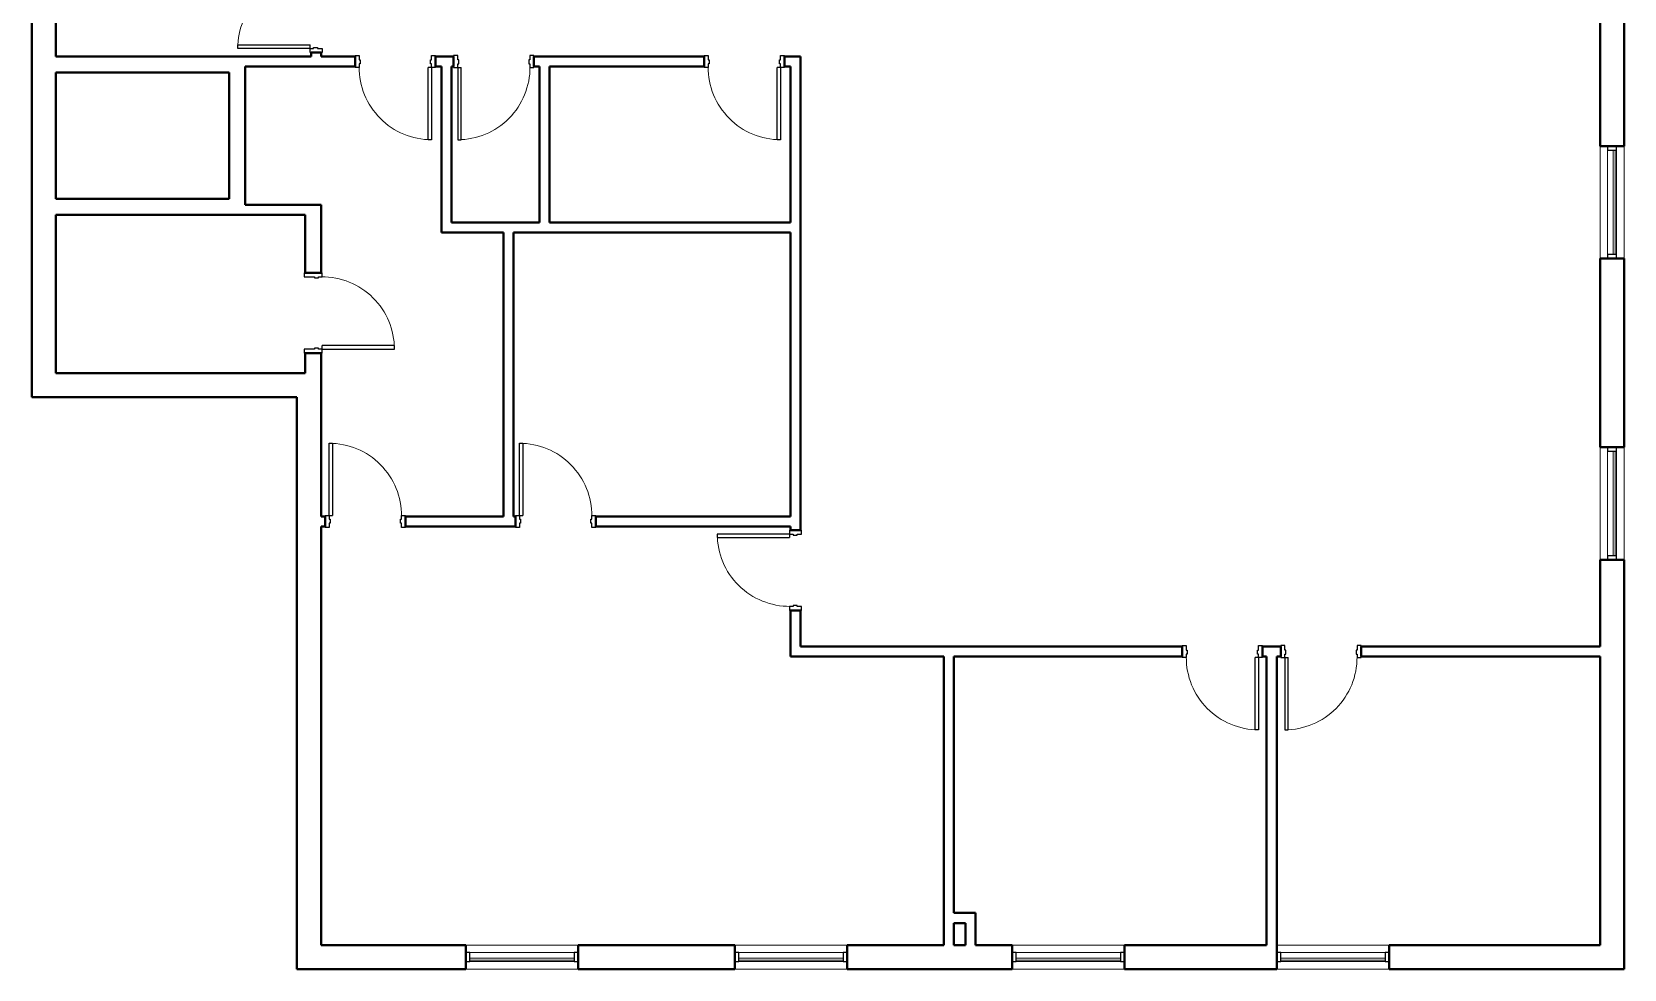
# Model space of a CAD drawing. Header units: inches. Extents: x 279 to 1072, y 42 to 1086.
# Drawn here: x 279 to 1072, y 42 to 509 of the extents above; entities that cross this region are included whole.
import ezdxf

# ---------------------------------------------------------------- set-up
doc = ezdxf.new("R2010")
doc.units = ezdxf.units.IN
doc.header["$MEASUREMENT"] = 0
for name, color, linetype, lineweight in [('A-DOOR', 31, 'Continuous', 15), ('A-DOOR-FRAM', 31, 'Continuous', 25), ('A-GLAZ-CURT', 52, 'Continuous', 9), ('A-GLAZ-CWMG', 51, 'Continuous', 9), ('A-WALL', 113, 'Continuous', 15), ('I-WALL', 2, 'Continuous', 15)]:
    doc.layers.add(name, color=color, linetype=linetype, lineweight=lineweight)

# ---------------------------------------------------------------- blocks, each defined once
blk = doc.blocks.new('Door-Single_CE_ - HM Door-2_ HM Frame-5133635-BASEMENT Map Export')
at = {"layer": 'A-DOOR'}
for p, q in [((16.25, -39), (16.25, -3)), ((16.25, -3), (18, -3)), ((18, -3), (18, -39)), ((18, -39), (16.25, -39))]:
    blk.add_line(p, q, dxfattribs=at)
at = {"layer": 'A-DOOR', "lineweight": 25}
for p, q in [((16.25, -39), (16.25, -3)), ((18, -3), (16.25, -3)), ((18, -3), (18, -39)), ((18, -39), (16.25, -39))]:
    blk.add_line(p, q, dxfattribs=at)
at = {"layer": 'A-DOOR', "lineweight": 9}
blk.add_arc((18, -3), 36, 179.5, 270, dxfattribs=at)
blk.add_arc((18, -3), 36, 179.5, 270, dxfattribs=at)
blk.add_arc((18, -3), 36, 179.5, 270, dxfattribs=at)
blk.add_arc((18, -3), 36, 179.5, 270, dxfattribs=at)
at = {"layer": 'A-DOOR-FRAM'}
for p, q in [((-20, 3), (-18, 3)), ((-20, -3), (-20, 3)), ((-18, 3), (-18, 0.75)), ((-18, 0.75), (-17.5, 0.75)), ((-17.5, 0.75), (-17.5, -1.25)), ((17.5, 0.75), (18, 0.75)), ((17.5, -1.25), (17.5, 0.75)), ((18, 3), (20, 3)), ((18, 0.75), (18, 3)), ((20, 3), (20, -3)), ((-18, -3), (-20, -3)), ((-18, -1.25), (-18, -3)), ((-17.5, -1.25), (-18, -1.25)), ((18, -1.25), (17.5, -1.25)), ((18, -3), (18, -1.25)), ((20, -3), (18, -3))]:
    blk.add_line(p, q, dxfattribs=at)
blk = doc.blocks.new('Door-Single_CE_ - HM Door-2_ HM Frame-5134094-BASEMENT Map Export')
at = {"layer": 'A-DOOR'}
for p, q in [((18, 39), (16.25, 39)), ((16.25, 39), (16.25, 3)), ((18, 3), (18, 39)), ((16.25, 3), (18, 3))]:
    blk.add_line(p, q, dxfattribs=at)
at = {"layer": 'A-DOOR', "lineweight": 25}
for p, q in [((18, 39), (16.25, 39)), ((16.25, 39), (16.25, 3)), ((18, 3), (18, 39)), ((18, 3), (16.25, 3))]:
    blk.add_line(p, q, dxfattribs=at)
at = {"layer": 'A-DOOR', "lineweight": 9}
blk.add_arc((18, 3), 36, 90, 180.5, dxfattribs=at)
blk.add_arc((18, 3), 36, 90, 180.5, dxfattribs=at)
blk.add_arc((18, 3), 36, 90, 180.5, dxfattribs=at)
blk.add_arc((18, 3), 36, 90, 180.5, dxfattribs=at)
at = {"layer": 'A-DOOR-FRAM'}
for p, q in [((-18, 3), (-20, 3)), ((-20, 3), (-20, -3)), ((-18, 1.25), (-18, 3)), ((-17.5, 1.25), (-18, 1.25)), ((-17.5, -0.75), (-17.5, 1.25)), ((18, 1.25), (17.5, 1.25)), ((17.5, 1.25), (17.5, -0.75)), ((20, 3), (18, 3)), ((18, 3), (18, 1.25)), ((20, -3), (20, 3)), ((-20, -3), (-18, -3)), ((-18, -3), (-18, -0.75)), ((-18, -0.75), (-17.5, -0.75)), ((17.5, -0.75), (18, -0.75)), ((18, -0.75), (18, -3)), ((18, -3), (20, -3))]:
    blk.add_line(p, q, dxfattribs=at)
blk = doc.blocks.new('Door-Single_CE_ - HM Door-2_ HM Frame-5145501-BASEMENT Map Export')
at = {"layer": 'A-DOOR'}
for p, q in [((18, 40.5), (16.25, 40.5)), ((16.25, 40.5), (16.25, 4.5)), ((18, 4.5), (18, 40.5)), ((16.25, 4.5), (18, 4.5))]:
    blk.add_line(p, q, dxfattribs=at)
at = {"layer": 'A-DOOR', "lineweight": 25}
for p, q in [((18, 40.5), (16.25, 40.5)), ((16.25, 40.5), (16.25, 4.5)), ((18, 4.5), (18, 40.5)), ((18, 4.5), (16.25, 4.5))]:
    blk.add_line(p, q, dxfattribs=at)
at = {"layer": 'A-DOOR', "lineweight": 9}
blk.add_arc((18, 4.5), 36, 90, 180.5, dxfattribs=at)
blk.add_arc((18, 4.5), 36, 90, 180.5, dxfattribs=at)
blk.add_arc((18, 4.5), 36, 90, 180.5, dxfattribs=at)
blk.add_arc((18, 4.5), 36, 90, 180.5, dxfattribs=at)
at = {"layer": 'A-DOOR-FRAM'}
for p, q in [((-18, 4.5), (-20, 4.5)), ((-20, 4.5), (-20, -4.5)), ((-18, 2.75), (-18, 4.5)), ((-17.5, 2.75), (-18, 2.75)), ((-18, -4.5), (-18, 0.75)), ((-18, 0.75), (-17.5, 0.75)), ((-17.5, 0.75), (-17.5, 2.75)), ((18, 2.75), (17.5, 2.75)), ((17.5, 2.75), (17.5, 0.75)), ((17.5, 0.75), (18, 0.75)), ((20, 4.5), (18, 4.5)), ((18, 4.5), (18, 2.75)), ((18, 0.75), (18, -4.5)), ((20, -4.5), (20, 4.5)), ((-20, -4.5), (-18, -4.5)), ((18, -4.5), (20, -4.5))]:
    blk.add_line(p, q, dxfattribs=at)
blk = doc.blocks.new('System Panel - zGlazed-5141282-BASEMENT Map Export')
at = {"layer": 'A-GLAZ-CURT', "lineweight": 15}
for p, q in [((26, 1.5), (-26, 1.5)), ((-26, 1.5), (-26, 0.5)), ((-26, 0.5), (26, 0.5)), ((26, 0.5), (26, 1.5))]:
    blk.add_line(p, q, dxfattribs=at)
blk = doc.blocks.new('Rectangular Mullion - 4 1_2_ x 2_ Rectangular_CE_-5172305-BASEMENT Map Export')
at = {"layer": 'A-GLAZ-CWMG'}
for p, q in [((900.73, 50.47), (952.73, 50.47)), ((900.73, 45.97), (952.73, 45.97))]:
    blk.add_line(p, q, dxfattribs=at)
blk = doc.blocks.new('Rectangular Mullion - 4 1_2_ x 2_ Rectangular_CE_-5173230-BASEMENT Map Export')
at = {"layer": 'A-GLAZ-CWMG', "lineweight": 25}
for p, q in [((-2, 2.25), (0, 2.25)), ((-2, -2.25), (-2, 2.25)), ((0, 2.25), (0, -2.25)), ((0, -2.25), (-2, -2.25))]:
    blk.add_line(p, q, dxfattribs=at)
blk = doc.blocks.new('Rectangular Mullion - 4 1_2_ x 2_ Rectangular_CE_-5173231-BASEMENT Map Export')
at = {"layer": 'A-GLAZ-CWMG', "lineweight": 25}
for p, q in [((0, 2.25), (-2, 2.25)), ((-2, 2.25), (-2, -2.25)), ((0, -2.25), (0, 2.25)), ((-2, -2.25), (0, -2.25))]:
    blk.add_line(p, q, dxfattribs=at)
blk = doc.blocks.new('System Panel - zGlazed-5173232-BASEMENT Map Export')
at = {"layer": 'A-GLAZ-CURT', "lineweight": 15}
for p, q in [((26, -0.5), (-26, -0.5)), ((-26, -0.5), (-26, -1.5)), ((-26, -1.5), (26, -1.5)), ((26, -1.5), (26, -0.5))]:
    blk.add_line(p, q, dxfattribs=at)
blk = doc.blocks.new('Rectangular Mullion - 4 1_2_ x 2_ Rectangular_CE_-5173074-BASEMENT Map Export')
at = {"layer": 'A-GLAZ-CWMG'}
for p, q in [((1063.48, 300.22), (1063.48, 248.22)), ((1067.98, 300.22), (1067.98, 248.22))]:
    blk.add_line(p, q, dxfattribs=at)
blk = doc.blocks.new('Rectangular Mullion - 4 1_2_ x 2_ Rectangular_CE_-5173233-BASEMENT Map Export')
at = {"layer": 'A-GLAZ-CWMG', "lineweight": 25}
for p, q in [((-2, 2.25), (0, 2.25)), ((-2, -2.25), (-2, 2.25)), ((0, 2.25), (0, -2.25)), ((0, -2.25), (-2, -2.25))]:
    blk.add_line(p, q, dxfattribs=at)
blk = doc.blocks.new('Rectangular Mullion - 4 1_2_ x 2_ Rectangular_CE_-5173234-BASEMENT Map Export')
at = {"layer": 'A-GLAZ-CWMG', "lineweight": 25}
for p, q in [((0, 2.25), (-2, 2.25)), ((-2, 2.25), (-2, -2.25)), ((0, -2.25), (0, 2.25)), ((-2, -2.25), (0, -2.25))]:
    blk.add_line(p, q, dxfattribs=at)

msp = doc.modelspace()

# ---------------------------------------------------------------- linework, layer by layer
at = {"layer": 'A-WALL', "lineweight": 40}
for p, q in [((278.98, 794.22), (278.98, 327.22)), ((1059.73, 676.22), (1059.73, 452.22)), ((1071.73, 452.22), (1071.73, 676.22)), ((290.98, 496.97), (290.98, 600.97)), ((385.23, 496.97), (290.98, 496.97)), ((385.23, 422.97), (385.23, 491.97)), ((290.98, 488.97), (377.23, 488.97)), ((290.98, 425.97), (290.98, 488.97)), ((377.23, 488.97), (377.23, 425.97)), ((1059.73, 452.22), (1071.73, 452.22)), ((377.23, 425.97), (290.98, 425.97)), ((422.98, 422.97), (414.98, 422.97)), ((422.98, 389.16), (422.98, 422.97)), ((290.98, 417.97), (385.23, 417.97)), ((290.98, 339.22), (290.98, 417.97)), ((414.98, 417.97), (414.98, 389.16)), ((414.98, 389.16), (422.98, 389.16)), ((1059.73, 396.22), (1059.73, 302.22)), ((1071.73, 396.22), (1059.73, 396.22)), ((1071.73, 302.22), (1071.73, 396.22)), ((422.98, 349.16), (414.98, 349.16)), ((414.98, 349.16), (414.98, 339.22)), ((422.98, 267.72), (422.98, 349.16)), ((414.98, 339.22), (290.98, 339.22)), ((278.98, 327.22), (410.98, 327.22)), ((410.98, 327.22), (410.98, 42.22)), ((1059.73, 302.22), (1071.73, 302.22)), ((422.98, 54.22), (422.98, 262.72)), ((1059.73, 246.22), (1059.73, 202.97)), ((1071.73, 246.22), (1059.73, 246.22)), ((1071.73, 42.22), (1071.73, 246.22)), ((1059.73, 197.97), (1059.73, 54.22)), ((494.98, 54.22), (422.98, 54.22)), ((494.98, 42.22), (494.98, 54.22)), ((628.98, 54.22), (550.98, 54.22)), ((550.98, 54.22), (550.98, 42.22)), ((628.98, 42.22), (628.98, 54.22)), ((732.98, 54.22), (684.98, 54.22)), ((684.98, 54.22), (684.98, 42.22)), ((743.73, 54.22), (737.98, 54.22)), ((766.98, 54.22), (748.73, 54.22)), ((766.98, 42.22), (766.98, 54.22)), ((893.73, 54.22), (822.98, 54.22)), ((822.98, 54.22), (822.98, 42.22)), ((898.73, 42.22), (898.73, 54.22)), ((1059.73, 54.22), (954.73, 54.22)), ((954.73, 54.22), (954.73, 42.22)), ((410.98, 42.22), (494.98, 42.22)), ((550.98, 42.22), (628.98, 42.22)), ((684.98, 42.22), (766.98, 42.22)), ((822.98, 42.22), (898.73, 42.22)), ((954.73, 42.22), (1071.73, 42.22))]:
    msp.add_line(p, q, dxfattribs=at)
at = {"layer": 'A-WALL'}
for p, q in [((1059.73, 396.22), (1059.73, 452.22)), ((1071.73, 452.22), (1071.73, 396.22)), ((1059.73, 246.22), (1059.73, 302.22)), ((1071.73, 302.22), (1071.73, 246.22)), ((494.98, 54.22), (550.98, 54.22)), ((628.98, 54.22), (684.98, 54.22)), ((766.98, 54.22), (822.98, 54.22)), ((898.73, 54.22), (954.73, 54.22)), ((550.98, 42.22), (494.98, 42.22)), ((684.98, 42.22), (628.98, 42.22)), ((822.98, 42.22), (766.98, 42.22)), ((954.73, 42.22), (898.73, 42.22))]:
    msp.add_line(p, q, dxfattribs=at)
at = {"layer": 'I-WALL', "lineweight": 40}
for p, q in [((417.98, 496.97), (385.23, 496.97)), ((385.23, 491.97), (439.98, 491.97)), ((422.98, 498.97), (417.98, 498.97)), ((417.98, 498.97), (417.98, 496.97)), ((422.98, 496.97), (422.98, 498.97)), ((439.98, 496.97), (422.98, 496.97)), ((439.98, 491.97), (439.98, 496.97)), ((488.98, 496.97), (479.98, 496.97)), ((479.98, 496.97), (479.98, 491.97)), ((479.98, 491.97), (482.98, 491.97)), ((482.98, 491.97), (482.98, 409.22)), ((487.98, 491.97), (488.98, 491.97)), ((487.98, 414.22), (487.98, 491.97)), ((488.98, 491.97), (488.98, 496.97)), ((613.73, 496.97), (528.98, 496.97)), ((528.98, 496.97), (528.98, 491.97)), ((528.98, 491.97), (531.73, 491.97)), ((531.73, 491.97), (531.73, 414.22)), ((536.73, 491.97), (613.73, 491.97)), ((536.73, 414.22), (536.73, 491.97)), ((613.73, 491.97), (613.73, 496.97)), ((653.73, 496.97), (653.73, 491.97)), ((661.73, 496.97), (653.73, 496.97)), ((653.73, 491.97), (656.73, 491.97)), ((656.73, 491.97), (656.73, 414.22)), ((661.73, 260.97), (661.73, 496.97)), ((414.98, 422.97), (385.23, 422.97)), ((385.23, 417.97), (414.98, 417.97)), ((531.73, 414.22), (487.98, 414.22)), ((656.73, 414.22), (536.73, 414.22)), ((482.98, 409.22), (513.73, 409.22)), ((513.73, 409.22), (513.73, 267.72)), ((518.73, 409.22), (656.73, 409.22)), ((518.73, 267.72), (518.73, 409.22)), ((656.73, 409.22), (656.73, 267.72)), ((424.98, 267.72), (422.98, 267.72)), ((422.98, 262.72), (424.98, 262.72)), ((424.98, 262.72), (424.98, 267.72)), ((513.73, 267.72), (464.98, 267.72)), ((464.98, 267.72), (464.98, 262.72)), ((464.98, 262.72), (519.73, 262.72)), ((519.73, 267.72), (518.73, 267.72)), ((519.73, 262.72), (519.73, 267.72)), ((656.73, 267.72), (559.73, 267.72)), ((559.73, 267.72), (559.73, 262.72)), ((559.73, 262.72), (656.73, 262.72)), ((656.73, 262.72), (656.73, 260.97)), ((656.73, 260.97), (661.73, 260.97)), ((656.73, 220.97), (656.73, 197.97)), ((661.73, 220.97), (656.73, 220.97)), ((661.73, 202.97), (661.73, 220.97)), ((851.73, 202.97), (661.73, 202.97)), ((851.73, 197.97), (851.73, 202.97)), ((900.73, 202.97), (891.73, 202.97)), ((891.73, 202.97), (891.73, 197.97)), ((900.73, 197.97), (900.73, 202.97)), ((1059.73, 202.97), (940.73, 202.97)), ((940.73, 202.97), (940.73, 197.97)), ((656.73, 197.97), (732.98, 197.97)), ((732.98, 197.97), (732.98, 54.22)), ((737.98, 197.97), (851.73, 197.97)), ((737.98, 70.22), (737.98, 197.97)), ((891.73, 197.97), (893.73, 197.97)), ((893.73, 197.97), (893.73, 54.22)), ((898.73, 197.97), (900.73, 197.97)), ((898.73, 54.22), (898.73, 197.97)), ((940.73, 197.97), (1059.73, 197.97)), ((748.73, 70.22), (737.98, 70.22)), ((737.98, 65.22), (743.73, 65.22)), ((737.98, 54.22), (737.98, 65.22)), ((743.73, 65.22), (743.73, 54.22)), ((748.73, 54.22), (748.73, 70.22))]:
    msp.add_line(p, q, dxfattribs=at)

# ---------------------------------------------------------------- block references
at = {"layer": 'A-DOOR', "lineweight": 9}
for name, p, rotation in [('Door-Single_CE_ - HM Door-2_ HM Frame-5133635-BASEMENT Map Export', (420.48, 518.97), 270.0000000000001), ('Door-Single_CE_ - HM Door-2_ HM Frame-5134094-BASEMENT Map Export', (508.98, 494.47), 180), ('Door-Single_CE_ - HM Door-2_ HM Frame-5145501-BASEMENT Map Export', (418.98, 369.16), 270.0000000000001), ('Door-Single_CE_ - HM Door-2_ HM Frame-5133635-BASEMENT Map Export', (444.98, 265.22), 180), ('Door-Single_CE_ - HM Door-2_ HM Frame-5133635-BASEMENT Map Export', (539.73, 265.22), 180), ('Door-Single_CE_ - HM Door-2_ HM Frame-5134094-BASEMENT Map Export', (659.23, 240.97), 89.99999999999991), ('Door-Single_CE_ - HM Door-2_ HM Frame-5134094-BASEMENT Map Export', (920.73, 200.47), 180)]:
    msp.add_blockref(name, p, dxfattribs=dict(at, rotation=rotation))
for p in [(459.98, 494.47), (633.73, 494.47), (871.73, 200.47)]:
    msp.add_blockref('Door-Single_CE_ - HM Door-2_ HM Frame-5133635-BASEMENT Map Export', p, dxfattribs=at)
at = {"layer": 'A-GLAZ-CURT'}
for name, p, rotation in [('System Panel - zGlazed-5173232-BASEMENT Map Export', (1065.73, 424.22), 89.99999999999999), ('System Panel - zGlazed-5173232-BASEMENT Map Export', (1065.73, 274.22), 89.99999999999999), ('System Panel - zGlazed-5141282-BASEMENT Map Export', (522.98, 48.22), 180), ('System Panel - zGlazed-5141282-BASEMENT Map Export', (656.98, 48.22), 180), ('System Panel - zGlazed-5141282-BASEMENT Map Export', (794.98, 48.22), 180), ('System Panel - zGlazed-5141282-BASEMENT Map Export', (926.73, 48.22), 180)]:
    msp.add_blockref(name, p, dxfattribs=dict(at, rotation=rotation))
at = {"layer": 'A-GLAZ-CWMG', "extrusion": (0, 0, -1), "rotation": 90.00000000000003}
for p in [(-1065.73, 452.22), (-1065.73, 302.22)]:
    msp.add_blockref('Rectangular Mullion - 4 1_2_ x 2_ Rectangular_CE_-5173233-BASEMENT Map Export', p, dxfattribs=at)
at = {"layer": 'A-GLAZ-CWMG'}
for name, p in [('Rectangular Mullion - 4 1_2_ x 2_ Rectangular_CE_-5173074-BASEMENT Map Export', (0, 150)), ('Rectangular Mullion - 4 1_2_ x 2_ Rectangular_CE_-5173074-BASEMENT Map Export', (0, 0)), ('Rectangular Mullion - 4 1_2_ x 2_ Rectangular_CE_-5172305-BASEMENT Map Export', (-403.75, 0)), ('Rectangular Mullion - 4 1_2_ x 2_ Rectangular_CE_-5173231-BASEMENT Map Export', (550.98, 48.22)), ('Rectangular Mullion - 4 1_2_ x 2_ Rectangular_CE_-5172305-BASEMENT Map Export', (-269.75, 0)), ('Rectangular Mullion - 4 1_2_ x 2_ Rectangular_CE_-5173231-BASEMENT Map Export', (684.98, 48.22)), ('Rectangular Mullion - 4 1_2_ x 2_ Rectangular_CE_-5172305-BASEMENT Map Export', (-131.75, 0)), ('Rectangular Mullion - 4 1_2_ x 2_ Rectangular_CE_-5173231-BASEMENT Map Export', (822.98, 48.22)), ('Rectangular Mullion - 4 1_2_ x 2_ Rectangular_CE_-5172305-BASEMENT Map Export', (0, 0)), ('Rectangular Mullion - 4 1_2_ x 2_ Rectangular_CE_-5173231-BASEMENT Map Export', (954.73, 48.22))]:
    msp.add_blockref(name, p, dxfattribs=at)
at = {"layer": 'A-GLAZ-CWMG', "rotation": 270}
for p in [(1065.73, 396.22), (1065.73, 246.22)]:
    msp.add_blockref('Rectangular Mullion - 4 1_2_ x 2_ Rectangular_CE_-5173234-BASEMENT Map Export', p, dxfattribs=at)
at = {"layer": 'A-GLAZ-CWMG', "extrusion": (0, 0, -1)}
for p in [(-494.98, 48.22), (-628.98, 48.22), (-766.98, 48.22), (-898.73, 48.22)]:
    msp.add_blockref('Rectangular Mullion - 4 1_2_ x 2_ Rectangular_CE_-5173230-BASEMENT Map Export', p, dxfattribs=at)

doc.saveas('drawing.dxf')
